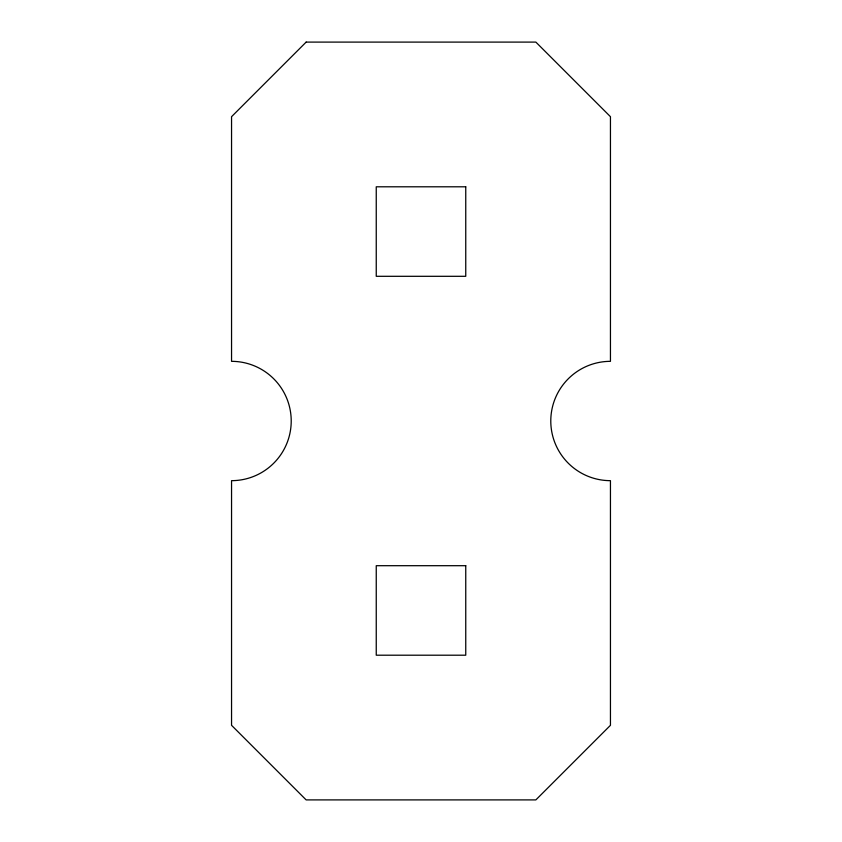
<?xml version="1.0" encoding="UTF-8"?>
<svg xmlns="http://www.w3.org/2000/svg" width="842" height="842" viewBox="0 0 842 842"><rect width="100%" height="100%" fill="white"/><g stroke="black" fill="none" stroke-linecap="round" stroke-linejoin="round"><path stroke-width="1.26" d="M306.141 42.1L231.55 116.691L231.55 361.334A59.666 59.666 0 0 1 291.216 421A59.666 59.666 0 0 1 231.55 480.666L231.55 725.309L306.141 799.9L535.859 799.9L610.45 725.309L610.45 480.666A59.666 59.666 0 0 1 550.784 421A59.666 59.666 0 0 1 610.45 361.334L610.45 116.691L535.859 42.1L306.141 42.1M465.752 186.798L376.248 186.798L376.248 276.302L465.752 276.302L465.752 186.798M465.752 565.698L376.248 565.698L376.248 655.202L465.752 655.202L465.752 565.698"/></g></svg>
